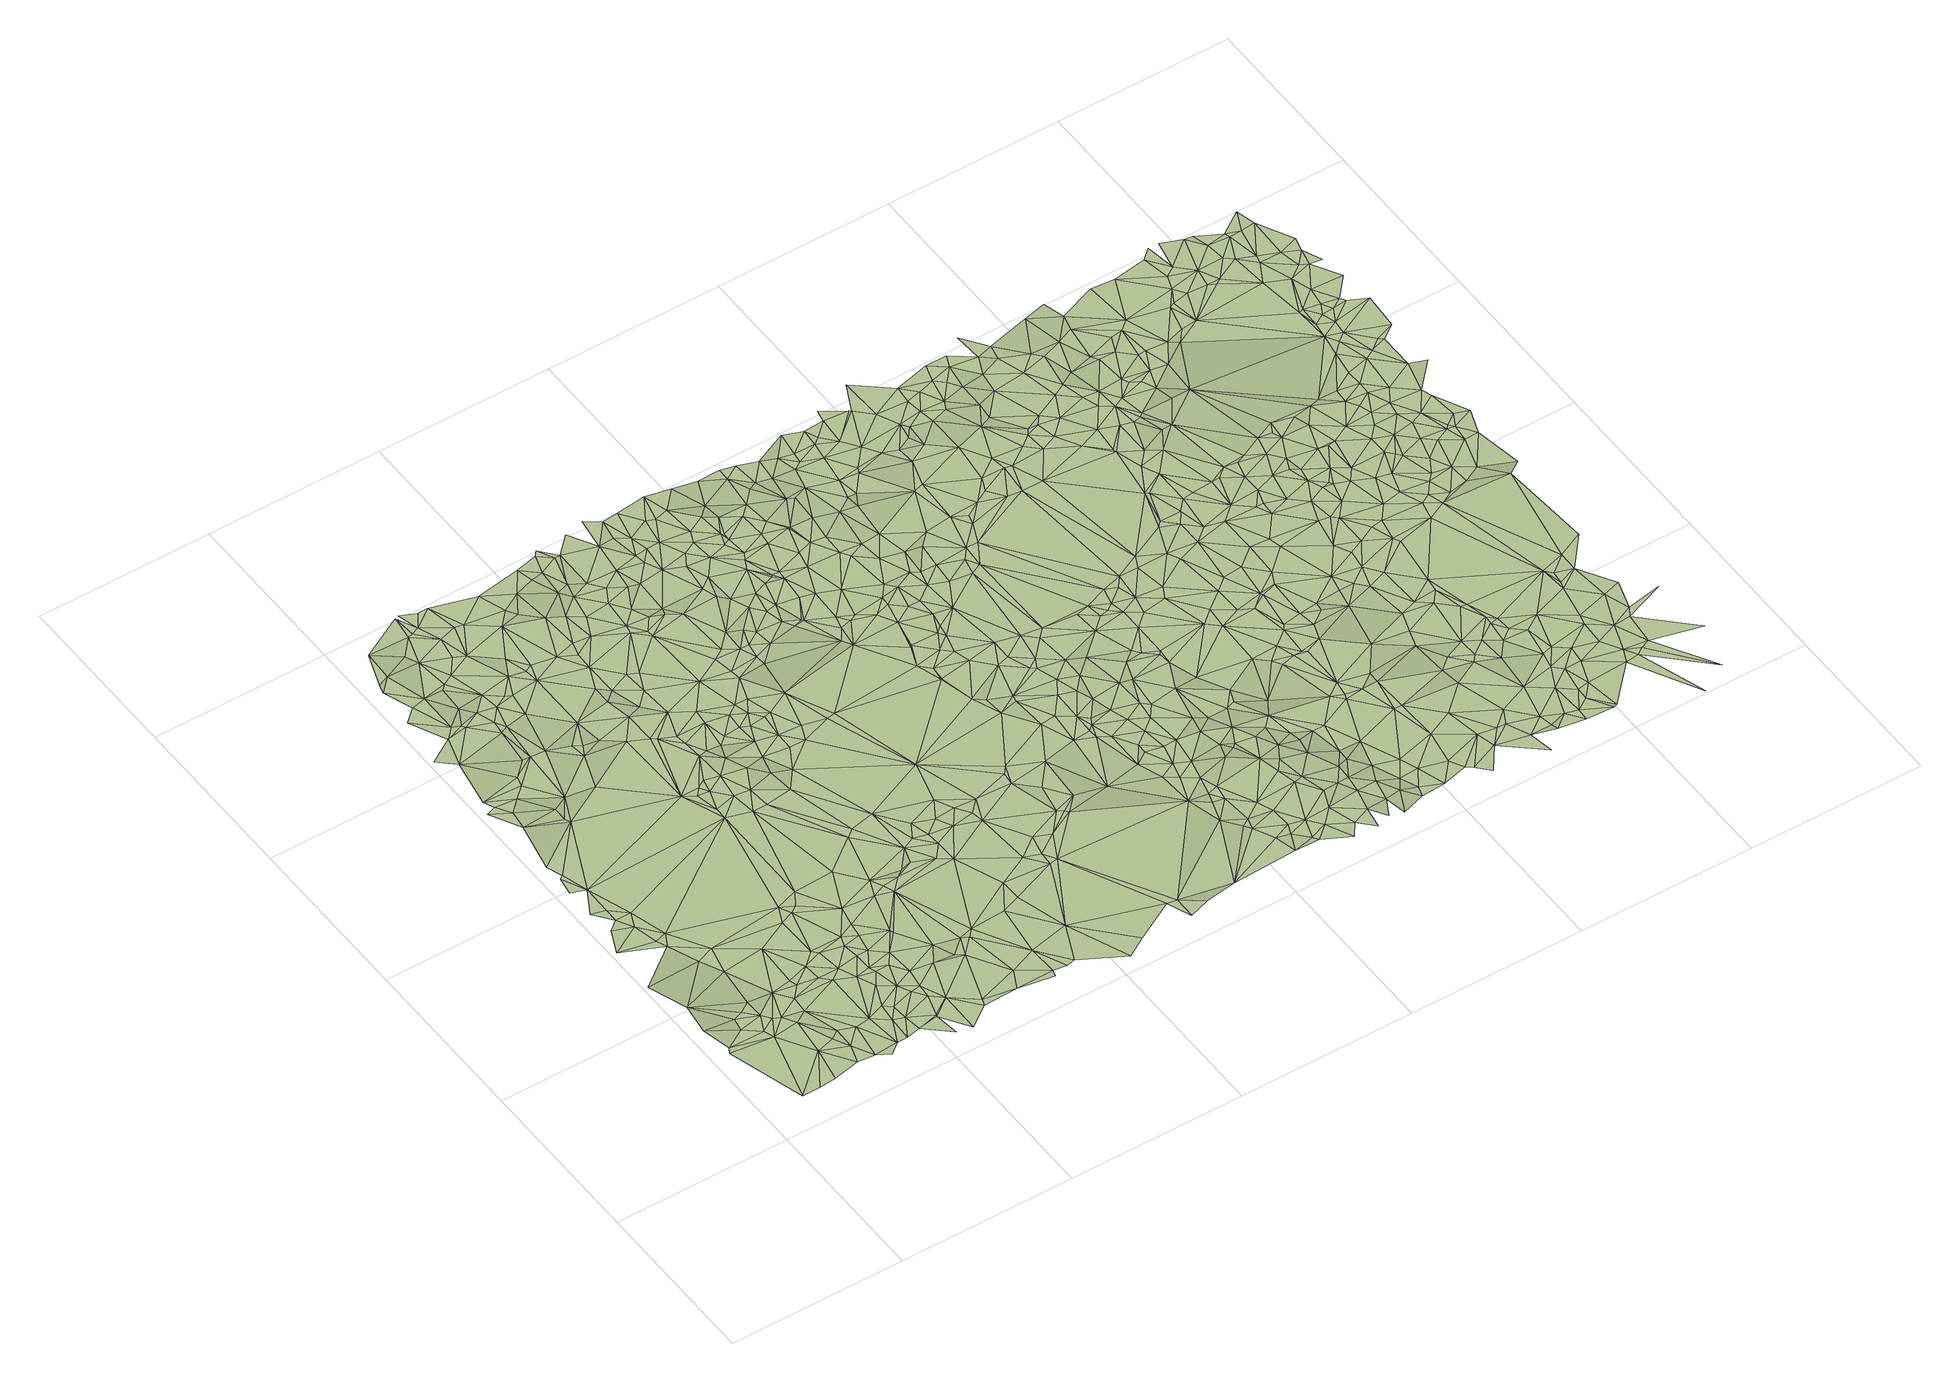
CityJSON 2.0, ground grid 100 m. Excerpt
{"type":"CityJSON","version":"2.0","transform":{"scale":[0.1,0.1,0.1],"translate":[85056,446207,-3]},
"CityObjects":{
"terrain1":{"type":"TINRelief","geometry":[{"type":"CompositeSurface","lod":"2","boundaries":[[[0,1,2]],[[3,4,5]],[[3,1,4]],[[0,6,7]],[[8,5,9]],[[0,2,6]],[[1,10,2]],[[3,10,1]],[[3,5,8]],[[6,11,7]],[[8,9,12]],[[13,7,14]],[[15,6,2]],[[15,2,10]],[[16,7,11]],[[15,11,6]],[[3,17,10]],[[18,8,12]],[[15,10,17]],[[19,7,16]],[[20,21,22]],[[23,13,14]],[[15,16,11]],[[24,3,8]],[[3,25,17]],[[19,14,7]],[[21,23,26]],[[22,21,26]],[[24,25,3]],[[27,20,22]],[[27,28,29]],[[30,8,18]],[[31,24,8]],[[32,15,17]],[[32,16,15]],[[31,8,30]],[[28,33,29]],[[32,17,25]],[[27,22,34]],[[27,34,28]],[[24,35,25]],[[23,36,26]],[[22,26,36]],[[19,16,32]],[[37,38,33]],[[39,30,18]],[[31,40,24]],[[34,33,28]],[[34,22,36]],[[31,30,40]],[[41,37,33]],[[42,23,14]],[[40,35,24]],[[43,32,25]],[[43,25,35]],[[42,14,19]],[[42,36,23]],[[44,30,39]],[[44,40,30]],[[44,35,40]],[[43,45,32]],[[46,47,39]],[[48,19,32]],[[44,39,47]],[[48,42,19]],[[45,49,32]],[[50,35,44]],[[51,52,41]],[[51,41,33]],[[53,43,35]],[[48,32,49]],[[50,44,47]],[[54,45,43]],[[55,56,57]],[[51,57,52]],[[55,58,56]],[[50,53,35]],[[59,49,45]],[[50,47,60]],[[61,36,42]],[[53,54,43]],[[47,62,60]],[[58,63,64]],[[48,49,59]],[[55,63,58]],[[54,59,45]],[[55,57,65]],[[66,42,48]],[[50,60,67]],[[60,62,68]],[[51,69,57]],[[69,65,57]],[[68,62,70]],[[64,63,71]],[[55,65,63]],[[72,33,34]],[[64,73,74]],[[72,34,36]],[[50,75,53]],[[48,59,76]],[[50,67,77]],[[78,79,74]],[[67,60,80]],[[54,81,59]],[[80,60,68]],[[53,81,54]],[[64,71,73]],[[50,77,75]],[[61,42,66]],[[53,75,81]],[[68,70,82]],[[81,83,59]],[[59,83,76]],[[66,48,76]],[[84,63,65]],[[51,84,69]],[[67,80,85]],[[84,65,69]],[[84,71,63]],[[86,87,70]],[[80,68,88]],[[89,51,33]],[[70,87,82]],[[67,85,77]],[[78,74,90]],[[91,78,92]],[[93,74,73]],[[77,94,75]],[[68,82,95]],[[81,75,96]],[[97,91,92]],[[80,88,85]],[[81,98,83]],[[68,95,88]],[[76,83,99]],[[75,94,100]],[[77,85,94]],[[66,76,101]],[[96,75,100]],[[102,73,71]],[[78,103,92]],[[72,36,61]],[[51,104,84]],[[81,96,98]],[[84,102,71]],[[105,90,74]],[[93,105,74]],[[106,82,87]],[[97,107,108]],[[78,90,103]],[[109,108,110]],[[97,92,107]],[[111,106,87]],[[101,76,99]],[[83,98,99]],[[112,85,88]],[[85,113,94]],[[106,95,82]],[[107,110,108]],[[61,66,101]],[[100,94,113]],[[102,93,73]],[[112,88,95]],[[96,100,114]],[[115,92,103]],[[109,110,116]],[[96,114,98]],[[112,117,85]],[[107,92,115]],[[117,113,85]],[[112,95,106]],[[61,101,118]],[[119,103,90]],[[100,113,120]],[[100,120,114]],[[84,121,102]],[[89,33,72]],[[111,122,106]],[[102,105,93]],[[98,123,99]],[[98,114,123]],[[119,115,103]],[[124,90,105]],[[89,104,51]],[[61,118,125]],[[117,120,113]],[[124,119,90]],[[107,115,126]],[[104,127,84]],[[128,110,107]],[[101,99,129]],[[130,112,106]],[[102,131,105]],[[110,132,116]],[[84,127,121]],[[101,129,118]],[[99,123,133]],[[130,117,112]],[[106,122,134]],[[135,107,126]],[[121,131,102]],[[124,105,131]],[[129,99,133]],[[135,128,107]],[[114,136,123]],[[120,136,114]],[[128,132,110]],[[125,118,129]],[[137,115,119]],[[124,138,119]],[[137,126,115]],[[124,131,138]],[[117,139,120]],[[72,61,125]],[[136,133,123]],[[135,126,137]],[[121,140,131]],[[106,134,141]],[[137,119,138]],[[130,139,117]],[[142,116,132]],[[143,136,120]],[[130,106,141]],[[127,144,121]],[[122,145,134]],[[146,128,135]],[[140,138,131]],[[143,120,139]],[[146,135,137]],[[128,142,132]],[[147,144,127]],[[125,129,148]],[[149,129,133]],[[150,127,104]],[[137,138,151]],[[121,144,152]],[[153,116,142]],[[149,133,136]],[[121,152,140]],[[146,154,128]],[[130,155,139]],[[140,156,138]],[[89,150,104]],[[151,138,156]],[[157,147,127]],[[130,141,155]],[[134,145,158]],[[147,152,144]],[[159,146,137]],[[141,134,158]],[[160,142,128]],[[72,125,161]],[[143,162,136]],[[159,137,151]],[[160,128,154]],[[125,148,161]],[[146,163,154]],[[143,139,162]],[[89,72,164]],[[157,152,147]],[[157,127,150]],[[153,142,165]],[[89,164,166]],[[155,167,139]],[[148,129,168]],[[149,168,129]],[[159,151,156]],[[159,163,146]],[[160,165,142]],[[141,167,155]],[[149,136,162]],[[169,156,140]],[[89,166,170]],[[153,165,171]],[[169,140,152]],[[160,171,165]],[[166,164,172]],[[163,160,154]],[[164,72,173]],[[167,162,139]],[[170,166,172]],[[141,158,174]],[[141,174,167]],[[159,156,169]],[[164,173,172]],[[175,171,176]],[[173,72,161]],[[158,145,177]],[[89,178,150]],[[149,179,168]],[[149,162,179]],[[170,172,180]],[[89,170,181]],[[160,182,171]],[[163,182,160]],[[157,183,152]],[[184,163,159]],[[157,150,183]],[[145,185,177]],[[89,186,178]],[[174,187,167]],[[167,187,162]],[[176,171,188]],[[189,159,169]],[[184,159,189]],[[148,168,190]],[[188,171,182]],[[161,148,190]],[[191,180,172]],[[174,158,192]],[[89,181,186]],[[168,179,193]],[[191,172,173]],[[163,194,182]],[[170,180,181]],[[193,179,162]],[[169,152,195]],[[196,173,161]],[[158,177,192]],[[197,189,169]],[[178,183,150]],[[174,192,187]],[[183,198,152]],[[184,189,197]],[[196,161,199]],[[184,200,163]],[[191,173,196]],[[152,198,195]],[[194,188,182]],[[168,193,201]],[[191,181,180]],[[199,161,190]],[[200,194,163]],[[197,169,202]],[[192,177,203]],[[184,197,200]],[[181,204,186]],[[205,168,201]],[[206,186,204]],[[191,196,207]],[[208,181,191]],[[187,192,209]],[[193,162,210]],[[196,199,211]],[[190,168,205]],[[212,162,187]],[[178,186,213]],[[199,190,214]],[[193,215,201]],[[178,213,183]],[[183,216,198]],[[169,195,217]],[[218,204,181]],[[194,219,188]],[[220,192,203]],[[208,191,207]],[[208,218,181]],[[195,198,221]],[[202,169,217]],[[197,202,200]],[[206,213,186]],[[199,214,211]],[[216,221,198]],[[207,196,222]],[[183,213,216]],[[196,211,222]],[[200,223,194]],[[193,210,215]],[[208,224,218]],[[205,201,215]],[[195,221,217]],[[214,190,205]],[[225,206,204]],[[218,225,204]],[[226,192,220]],[[187,209,227]],[[212,210,162]],[[223,219,194]],[[208,207,228]],[[226,209,192]],[[216,229,221]],[[218,224,225]],[[202,217,230]],[[213,229,216]],[[207,222,228]],[[206,231,213]],[[214,232,211]],[[205,215,210]],[[212,187,227]],[[217,221,233]],[[202,234,200]],[[208,235,224]],[[222,211,236]],[[214,205,232]],[[200,237,223]],[[225,231,206]],[[202,230,238]],[[233,221,229]],[[224,239,225]],[[208,228,235]],[[228,222,236]],[[200,234,237]],[[236,211,232]],[[224,235,239]],[[202,238,234]],[[240,226,220]],[[226,241,209]],[[232,205,242]],[[205,210,243]],[[244,230,217]],[[227,209,241]],[[205,243,242]],[[223,245,219]],[[246,233,229]],[[223,237,245]],[[244,238,230]],[[225,239,247]],[[243,210,212]],[[235,248,239]],[[213,249,229]],[[228,236,250]],[[232,242,251]],[[225,247,231]],[[237,234,245]],[[213,231,249]],[[239,248,247]],[[252,242,243]],[[253,217,233]],[[228,254,235]],[[238,255,234]],[[252,251,242]],[[249,246,229]],[[244,255,238]],[[256,248,235]],[[228,250,254]],[[244,217,253]],[[219,245,257]],[[240,258,226]],[[253,233,246]],[[259,243,212]],[[231,247,260]],[[256,235,254]],[[236,261,250]],[[212,227,262]],[[226,263,241]],[[247,248,264]],[[252,243,259]],[[256,264,248]],[[265,251,252]],[[266,245,234]],[[263,227,241]],[[232,251,267]],[[231,260,249]],[[268,255,244]],[[266,234,255]],[[236,232,269]],[[260,247,264]],[[256,254,270]],[[254,250,261]],[[265,252,259]],[[256,270,264]],[[257,245,271]],[[249,272,246]],[[268,244,273]],[[266,271,245]],[[274,259,212]],[[265,267,251]],[[268,275,255]],[[253,246,272]],[[273,244,253]],[[260,264,276]],[[254,277,270]],[[274,212,262]],[[275,266,255]],[[263,262,227]],[[264,270,277]],[[254,261,278]],[[236,269,261]],[[254,278,277]],[[264,277,276]],[[258,279,226]],[[226,280,263]],[[265,259,281]],[[260,282,249]],[[283,257,271]],[[232,267,269]],[[266,283,271]],[[260,276,282]],[[268,284,275]],[[268,273,284]],[[265,281,267]],[[275,285,266]],[[273,253,286]],[[253,272,286]],[[266,285,283]],[[279,280,226]],[[249,287,272]],[[288,281,259]],[[289,257,283]],[[288,259,274]],[[278,261,290]],[[249,282,291]],[[263,292,262]],[[276,277,293]],[[249,291,287]],[[278,293,277]],[[275,294,285]],[[273,286,295]],[[273,296,284]],[[274,262,297]],[[292,297,262]],[[276,293,282]],[[275,284,298]],[[263,280,292]],[[285,299,283]],[[273,295,296]],[[300,267,281]],[[261,269,290]],[[275,298,294]],[[272,301,286]],[[289,283,299]],[[278,290,293]],[[300,281,288]],[[272,287,302]],[[300,288,274]],[[285,294,303]],[[295,286,301]],[[269,267,300]],[[304,289,299]],[[285,303,299]],[[280,305,292]],[[284,296,306]],[[282,307,291]],[[292,305,297]],[[291,308,287]],[[284,306,298]],[[296,295,309]],[[272,302,310]],[[304,299,303]],[[311,293,290]],[[282,293,312]],[[272,310,301]],[[311,290,269]],[[287,308,302]],[[309,295,301]],[[298,313,294]],[[314,280,279]],[[315,274,297]],[[282,312,307]],[[291,307,308]],[[300,274,316]],[[296,309,317]],[[296,317,306]],[[306,313,298]],[[309,301,310]],[[294,318,303]],[[319,314,279]],[[302,308,320]],[[321,305,280]],[[310,302,320]],[[315,297,305]],[[269,300,322]],[[294,313,318]],[[317,313,306]],[[307,323,308]],[[315,316,274]],[[319,324,314]],[[325,303,318]],[[326,307,312]],[[327,320,308]],[[327,308,323]],[[326,323,307]],[[309,310,328]],[[317,309,329]],[[300,316,322]],[[315,305,330]],[[311,331,293]],[[317,332,313]],[[310,320,333]],[[321,330,305]],[[334,269,322]],[[335,312,293]],[[336,327,323]],[[326,336,323]],[[313,337,318]],[[338,311,269]],[[309,328,329]],[[332,337,313]],[[317,329,332]],[[339,320,327]],[[324,340,314]],[[310,333,328]],[[341,316,315]],[[314,342,280]],[[334,322,316]],[[343,333,320]],[[337,344,318]],[[335,326,312]],[[345,315,330]],[[339,327,336]],[[343,320,339]],[[345,330,321]],[[326,346,336]],[[345,341,315]],[[347,318,348]],[[348,318,344]],[[332,349,337]],[[321,280,342]],[[350,269,334]],[[332,329,349]],[[337,351,344]],[[331,335,293]],[[352,329,328]],[[353,334,316]],[[353,316,341]],[[339,336,354]],[[337,349,351]],[[355,328,333]],[[356,346,326]],[[354,336,346]],[[348,344,351]],[[355,333,343]],[[329,357,349]],[[355,352,328]],[[358,331,311]],[[353,341,345]],[[335,356,326]],[[352,359,329]],[[345,321,360]],[[357,351,349]],[[343,339,361]],[[329,359,357]],[[338,269,362]],[[348,351,363]],[[350,362,269]],[[358,311,338]],[[361,339,354]],[[314,340,364]],[[365,354,346]],[[356,366,346]],[[367,352,355]],[[357,368,351]],[[355,343,369]],[[365,346,366]],[[365,361,354]],[[363,351,368]],[[356,370,366]],[[353,345,360]],[[367,359,352]],[[335,370,356]],[[369,343,361]],[[371,334,353]],[[359,372,357]],[[373,361,365]],[[367,355,369]],[[357,374,368]],[[360,321,342]],[[335,375,370]],[[376,365,366]],[[376,366,370]],[[367,372,359]],[[314,364,342]],[[331,375,335]],[[371,350,334]],[[372,377,357]],[[373,369,361]],[[377,374,357]],[[375,378,370]],[[379,363,368]],[[373,365,380]],[[353,360,381]],[[331,382,375]],[[380,365,376]],[[383,372,367]],[[379,368,374]],[[384,367,369]],[[376,370,385]],[[378,385,370]],[[386,369,373]],[[358,387,331]],[[388,338,362]],[[375,382,378]],[[389,358,338]],[[377,390,374]],[[391,367,384]],[[371,353,381]],[[350,392,362]],[[386,393,369]],[[389,338,388]],[[386,373,380]],[[384,369,393]],[[383,367,391]],[[394,377,372]],[[379,374,390]],[[395,382,331]],[[340,396,364]],[[383,394,372]],[[386,380,393]],[[382,397,378]],[[380,376,385]],[[384,393,398]],[[358,399,387]],[[340,400,396]],[[393,380,398]],[[387,401,331]],[[350,402,392]],[[403,358,389]],[[404,390,377]],[[340,405,400]],[[406,388,362]],[[371,407,350]],[[408,383,391]],[[340,409,405]],[[410,381,360]],[[389,388,406]],[[408,394,383]],[[394,404,377]],[[360,342,411]],[[403,399,358]],[[401,395,331]],[[378,412,385]],[[378,397,412]],[[350,407,402]],[[395,397,382]],[[360,411,413]],[[414,362,392]],[[410,360,413]],[[408,415,394]],[[416,379,390]],[[391,384,417]],[[384,398,417]],[[371,381,418]],[[380,385,419]],[[380,419,398]],[[387,399,401]],[[371,418,407]],[[415,420,394]],[[408,391,421]],[[404,422,390]],[[423,403,389]],[[394,420,404]],[[414,392,402]],[[423,389,406]],[[342,364,424]],[[412,419,385]],[[416,390,422]],[[406,362,414]],[[410,425,381]],[[408,426,415]],[[427,418,381]],[[391,417,421]],[[396,428,364]],[[395,429,397]],[[403,430,399]],[[427,381,425]],[[342,431,411]],[[419,432,398]],[[430,401,399]],[[420,422,404]],[[417,398,432]],[[429,412,397]],[[342,424,433]],[[407,434,402]],[[400,428,396]],[[415,426,420]],[[364,435,424]],[[410,413,436]],[[407,418,434]],[[401,437,395]],[[428,435,364]],[[408,421,426]],[[410,438,425]],[[413,411,439]],[[423,440,403]],[[342,441,431]],[[342,433,441]],[[410,436,438]],[[427,425,438]],[[442,405,409]],[[436,413,443]],[[437,429,395]],[[433,424,435]],[[403,440,430]],[[411,431,439]],[[434,418,427]],[[400,405,444]],[[443,413,445]],[[413,439,445]],[[416,422,446]],[[401,447,437]],[[448,428,400]],[[427,438,449]],[[420,450,422]],[[451,414,402]],[[452,419,412]],[[453,401,430]],[[454,433,435]],[[423,406,455]],[[442,444,405]],[[456,421,417]],[[442,409,457]],[[458,432,419]],[[459,412,429]],[[456,417,432]],[[402,434,460]],[[420,426,450]],[[461,435,428]],[[440,462,430]],[[454,441,433]],[[421,463,426]],[[453,447,401]],[[448,400,444]],[[406,414,455]],[[423,455,440]],[[436,464,438]],[[465,457,409]],[[431,466,439]],[[441,466,431]],[[451,402,467]],[[443,445,468]],[[436,443,469]],[[449,438,470]],[[427,449,471]],[[445,439,468]],[[453,430,462]],[[461,454,435]],[[402,460,467]],[[448,461,428]],[[472,429,437]],[[434,427,473]],[[456,463,421]],[[452,458,419]],[[459,474,412]],[[447,472,437]],[[463,450,426]],[[456,432,458]],[[422,475,446]],[[476,414,451]],[[474,452,412]],[[477,444,442]],[[436,469,464]],[[455,414,476]],[[450,475,422]],[[477,442,457]],[[438,464,470]],[[427,471,473]],[[459,429,472]],[[443,468,469]],[[440,478,462]],[[453,479,447]],[[449,470,471]],[[480,463,456]],[[434,473,460]],[[481,468,439]],[[477,448,444]],[[447,479,472]],[[481,439,466]],[[454,482,441]],[[480,456,458]],[[453,462,478]],[[440,455,478]],[[483,457,465]],[[482,466,441]],[[476,451,484]],[[469,468,481]],[[477,457,483]],[[453,478,479]],[[451,467,484]],[[485,458,452]],[[486,450,463]],[[480,486,463]],[[446,475,487]],[[488,480,458]],[[489,475,450]],[[490,464,469]],[[473,491,460]],[[461,492,454]],[[493,483,465]],[[455,476,494]],[[459,472,495]],[[473,471,491]],[[459,496,474]],[[479,497,472]],[[498,461,448]],[[488,458,485]],[[490,469,481]],[[460,499,467]],[[470,464,500]],[[476,484,494]],[[474,501,452]],[[486,489,450]],[[479,478,497]],[[501,485,452]],[[484,467,499]],[[471,470,502]],[[498,448,477]],[[503,481,466]],[[455,494,478]],[[459,495,496]],[[490,500,464]],[[460,491,499]],[[489,504,475]],[[482,505,466]],[[492,482,454]],[[472,497,495]],[[477,483,506]],[[474,496,501]],[[488,507,480]],[[480,507,486]],[[508,487,475]],[[471,502,491]],[[503,466,505]],[[486,504,489]],[[493,509,483]],[[508,475,504]],[[470,500,502]],[[494,484,510]],[[490,481,511]],[[498,512,461]],[[510,484,499]],[[478,513,497]],[[461,512,492]],[[488,485,514]],[[483,509,506]],[[515,500,490]],[[497,516,495]],[[514,485,501]],[[517,477,506]],[[511,481,503]],[[518,504,486]],[[519,505,482]],[[491,520,499]],[[495,521,496]],[[498,477,517]],[[501,496,522]],[[515,490,511]],[[491,502,520]],[[492,519,482]],[[516,521,495]],[[488,523,507]],[[494,524,478]],[[525,508,504]],[[497,526,516]],[[507,523,486]],[[494,510,527]],[[528,500,515]],[[519,529,505]],[[513,526,497]],[[528,502,500]],[[518,525,504]],[[496,521,522]],[[523,518,486]],[[488,514,523]],[[478,524,513]],[[514,501,522]],[[506,509,530]],[[492,529,519]],[[503,505,531]],[[498,532,512]],[[533,511,503]],[[534,530,509]],[[531,505,529]],[[498,517,532]],[[494,527,524]],[[516,535,521]],[[536,492,512]],[[510,499,537]],[[538,515,511]],[[539,520,502]],[[516,526,535]],[[517,506,540]],[[532,536,512]],[[528,515,538]],[[533,503,531]],[[499,520,537]],[[539,502,528]],[[492,541,529]],[[523,542,518]],[[518,543,525]],[[514,522,544]],[[506,530,545]],[[514,546,523]],[[517,540,532]],[[510,537,527]],[[513,547,526]],[[538,511,533]],[[518,542,543]],[[540,506,545]],[[541,531,529]],[[536,548,492]],[[514,544,546]],[[522,521,549]],[[492,548,541]],[[513,524,547]],[[532,550,536]],[[521,535,549]],[[539,551,520]],[[524,527,552]],[[523,553,542]],[[554,533,531]],[[523,546,553]],[[540,555,532]],[[556,557,530]],[[538,533,554]],[[526,558,535]],[[542,559,543]],[[536,550,548]],[[537,520,551]],[[560,546,544]],[[530,557,545]],[[541,561,531]],[[525,543,562]],[[563,528,538]],[[564,539,528]],[[532,555,550]],[[540,545,565]],[[566,527,537]],[[526,547,558]],[[548,561,541]],[[559,567,543]],[[524,552,547]],[[560,553,546]],[[540,565,555]],[[544,522,568]],[[569,552,527]],[[570,551,539]],[[558,549,535]],[[542,571,559]],[[554,531,572]],[[566,569,527]],[[543,567,562]],[[564,528,563]],[[548,550,573]],[[542,553,571]],[[531,561,572]],[[565,545,574]],[[574,545,557]],[[547,552,558]],[[548,575,561]],[[564,570,539]],[[538,554,576]],[[522,549,568]],[[548,573,575]],[[563,538,577]],[[578,579,557]],[[560,544,568]],[[560,580,553]],[[565,581,555]],[[559,582,567]],[[577,538,576]],[[550,555,583]],[[554,572,584]],[[566,537,585]],[[579,574,557]],[[576,554,584]],[[552,586,558]],[[575,572,561]],[[537,551,587]],[[571,582,559]],[[573,550,588]],[[570,587,551]],[[589,565,574]],[[590,579,578]],[[591,570,564]],[[553,592,571]],[[581,583,555]],[[558,593,549]],[[589,581,565]],[[594,562,567]],[[591,564,563]],[[580,592,553]],[[566,585,569]],[[550,583,588]],[[573,588,575]],[[591,587,570]],[[594,567,582]],[[560,568,580]],[[575,588,572]],[[595,585,537]],[[596,574,579]],[[584,572,597]],[[576,584,597]],[[595,537,587]],[[589,574,596]],[[586,598,558]],[[599,569,585]],[[549,593,568]],[[600,552,569]],[[600,586,552]],[[590,601,579]],[[558,598,593]],[[596,579,601]],[[571,602,582]],[[572,588,603]],[[581,604,583]],[[595,599,585]],[[594,582,605]],[[606,569,599]],[[589,604,581]],[[603,588,583]],[[571,592,607]],[[582,602,605]],[[563,577,608]],[[577,576,609]],[[580,610,592]],[[606,599,595]],[[591,563,608]],[[571,607,602]],[[589,596,611]],[[604,603,583]],[[600,569,606]],[[590,612,601]],[[596,601,613]],[[614,593,598]],[[595,587,615]],[[594,605,616]],[[617,568,593]],[[576,597,609]],[[589,611,604]],[[591,608,587]],[[580,568,618]],[[597,572,619]],[[616,605,602]],[[592,610,607]],[[572,603,619]],[[611,596,613]],[[606,595,620]],[[612,613,601]],[[614,621,593]],[[600,622,586]],[[580,618,610]],[[617,593,621]],[[595,615,620]],[[614,598,621]],[[600,606,623]],[[586,624,598]],[[587,608,615]],[[618,568,617]],[[623,606,620]],[[577,609,625]],[[604,626,603]],[[577,625,608]],[[607,627,602]],[[616,602,628]],[[629,609,597]],[[600,623,622]],[[612,630,613]],[[620,615,631]],[[632,597,619]],[[624,621,598]],[[629,597,632]],[[622,623,620]],[[618,633,610]],[[634,616,628]],[[611,635,604]],[[603,626,619]],[[622,636,586]],[[631,615,608]],[[611,613,637]],[[607,610,638]],[[639,617,621]],[[602,627,628]],[[586,636,624]],[[612,640,630]],[[638,610,633]],[[620,631,641]],[[607,642,627]],[[622,620,643]],[[644,618,617]],[[637,613,630]],[[604,635,626]],[[645,633,618]],[[624,646,621]],[[639,621,646]],[[629,647,609]],[[607,638,642]],[[643,620,641]],[[626,648,619]],[[631,608,649]],[[625,609,647]],[[611,637,635]],[[632,619,650]],[[645,651,633]],[[625,649,608]],[[644,617,639]],[[629,632,652]],[[619,648,650]],[[651,638,633]],[[622,643,653]],[[629,652,647]],[[652,632,650]],[[626,654,648]],[[644,645,618]],[[622,653,636]],[[655,627,642]],[[645,656,651]],[[631,657,641]],[[654,650,648]],[[626,635,654]],[[630,640,658]],[[659,649,625]],[[651,656,638]],[[660,646,624]],[[631,649,657]],[[660,639,646]],[[640,661,658]],[[625,647,662]],[[652,663,647]],[[652,650,664]],[[637,630,658]],[[643,641,665]],[[637,666,635]],[[667,668,661]],[[660,624,636]],[[652,664,663]],[[669,656,645]],[[659,625,670]],[[638,671,642]],[[647,663,662]],[[654,672,650]],[[659,657,649]],[[673,638,656]],[[635,674,654]],[[670,625,662]],[[643,665,653]],[[644,639,675]],[[644,669,645]],[[660,675,639]],[[635,666,674]],[[676,664,650]],[[677,655,642]],[[653,678,636]],[[679,641,657]],[[661,668,658]],[[637,680,666]],[[665,641,679]],[[676,663,664]],[[660,636,681]],[[654,674,672]],[[669,673,656]],[[673,671,638]],[[676,662,663]],[[637,658,680]],[[677,642,671]],[[681,636,678]],[[670,662,682]],[[660,681,675]],[[659,683,657]],[[659,670,683]],[[684,650,672]],[[685,653,665]],[[644,675,686]],[[676,650,684]],[[644,686,669]],[[682,662,687]],[[679,657,688]],[[670,682,689]],[[669,690,673]],[[676,687,662]],[[691,658,668]],[[673,692,671]],[[657,683,688]],[[675,681,693]],[[680,658,691]],[[666,694,674]],[[670,689,683]],[[677,671,692]],[[653,695,678]],[[666,680,696]],[[689,682,697]],[[697,682,687]],[[686,690,669]],[[665,679,698]],[[681,678,699]],[[690,700,673]],[[673,700,692]],[[686,675,693]],[[701,691,668]],[[679,688,698]],[[674,702,672]],[[685,695,653]],[[701,668,703]],[[688,683,704]],[[705,703,668]],[[681,699,693]],[[685,665,706]],[[707,680,691]],[[689,708,683]],[[677,692,709]],[[689,697,708]],[[697,687,710]],[[666,696,694]],[[706,665,698]],[[698,688,704]],[[676,711,687]],[[700,709,692]],[[686,712,690]],[[690,712,700]],[[684,672,702]],[[707,691,701]],[[707,696,680]],[[686,693,713]],[[697,714,708]],[[683,715,704]],[[676,684,711]],[[685,706,716]],[[697,710,714]],[[708,715,683]],[[677,709,717]],[[674,694,702]],[[678,718,699]],[[686,719,712]],[[693,699,713]],[[685,716,695]],[[686,720,719]],[[700,721,709]],[[686,713,720]],[[687,711,710]],[[722,701,703]],[[712,723,700]],[[700,723,721]],[[698,704,724]],[[706,698,725]],[[706,726,716]],[[722,707,701]],[[695,727,678]],[[699,728,713]],[[714,710,711]],[[729,695,716]],[[724,704,715]],[[729,716,726]],[[678,727,718]],[[730,731,703]],[[722,703,731]],[[706,725,726]],[[732,720,713]],[[733,709,721]],[[719,734,712]],[[714,735,708]],[[717,709,733]],[[719,720,736]],[[725,698,737]],[[699,718,728]],[[732,713,728]],[[684,702,738]],[[708,735,715]],[[723,733,721]],[[698,724,737]],[[712,734,723]],[[739,696,707]],[[694,696,740]],[[714,711,741]],[[694,742,702]],[[719,736,734]],[[684,743,711]],[[736,720,732]],[[725,744,726]],[[729,726,744]],[[739,707,722]],[[684,738,743]],[[724,715,745]],[[714,741,735]],[[694,740,742]],[[730,746,731]],[[729,747,695]],[[717,733,748]],[[722,731,746]],[[723,749,733]],[[732,728,750]],[[723,734,749]],[[739,740,696]],[[715,735,745]],[[729,744,747]],[[695,751,727]],[[736,732,750]],[[737,724,752]],[[695,747,751]],[[728,718,753]],[[754,702,742]],[[755,741,711]],[[725,756,744]],[[725,737,756]],[[730,757,746]],[[738,702,754]],[[724,745,752]],[[718,727,758]],[[759,742,740]],[[750,728,753]],[[733,760,748]],[[735,741,755]],[[761,722,746]],[[744,762,747]],[[718,758,753]],[[739,722,761]],[[749,760,733]],[[763,711,743]],[[755,711,763]],[[759,754,742]],[[764,734,736]],[[756,762,744]],[[757,765,746]],[[764,736,750]],[[766,749,734]],[[739,767,740]],[[751,768,727]],[[767,759,740]],[[737,752,769]],[[761,746,765]],[[770,758,727]],[[771,743,738]],[[747,772,751]],[[762,773,747]],[[745,735,774]],[[775,735,755]],[[737,776,756]],[[771,738,754]],[[764,766,734]],[[749,777,760]],[[759,778,754]],[[770,753,758]],[[763,743,779]],[[756,773,762]],[[751,772,768]],[[770,727,768]],[[775,755,763]],[[767,778,759]],[[737,769,776]],[[750,753,780]],[[781,765,757]],[[766,777,749]],[[752,745,782]],[[773,772,747]],[[739,761,783]],[[764,750,784]],[[761,765,785]],[[771,779,743]],[[786,735,775]],[[739,787,767]],[[788,760,789]],[[785,765,790]],[[786,774,735]],[[789,760,777]],[[781,790,765]],[[791,763,779]],[[784,750,780]],[[756,792,773]],[[775,763,791]],[[767,793,778]],[[752,782,769]],[[745,774,782]],[[739,783,787]],[[778,794,754]],[[764,795,766]],[[756,776,796]],[[770,797,753]],[[770,768,798]],[[771,754,799]],[[800,776,769]],[[753,797,780]],[[801,761,785]],[[772,802,768]],[[764,784,795]],[[756,803,792]],[[804,790,781]],[[801,783,761]],[[766,805,777]],[[767,787,793]],[[773,806,772]],[[807,785,790]],[[808,779,771]],[[805,789,777]],[[768,802,798]],[[800,796,776]],[[799,754,794]],[[773,792,806]],[[793,809,778]],[[756,796,803]],[[804,807,790]],[[791,779,810]],[[770,798,797]],[[811,800,769]],[[812,786,775]],[[766,795,813]],[[801,785,807]],[[778,809,794]],[[784,780,814]],[[812,774,786]],[[795,784,814]],[[810,779,808]],[[808,771,799]],[[766,813,805]],[[806,792,803]],[[811,796,800]],[[814,780,797]],[[772,806,815]],[[772,815,802]],[[793,816,809]],[[797,798,817]],[[798,802,817]],[[818,775,791]],[[819,787,783]],[[782,774,820]],[[821,769,782]],[[822,793,787]],[[795,814,823]],[[808,799,824]],[[811,769,821]],[[799,794,824]],[[795,823,813]],[[825,801,807]],[[826,797,817]],[[822,816,793]],[[801,827,783]],[[812,828,774]],[[809,829,794]],[[810,808,824]],[[809,816,829]],[[814,797,830]],[[817,802,815]],[[824,794,829]],[[818,812,775]],[[826,830,797]],[[820,774,828]],[[831,806,803]],[[805,832,789]],[[826,817,815]],[[833,803,796]],[[827,819,783]],[[822,787,819]],[[811,833,796]],[[834,791,810]],[[804,835,807]],[[825,827,801]],[[821,782,820]],[[836,815,806]],[[836,806,831]],[[813,837,805]],[[814,830,838]],[[818,791,834]],[[839,829,816]],[[823,837,813]],[[840,823,814]],[[825,807,835]],[[841,828,812]],[[822,839,816]],[[826,815,842]],[[843,831,803]],[[826,844,830]],[[822,819,839]],[[845,811,821]],[[818,841,812]],[[833,843,803]],[[845,833,811]],[[805,837,832]],[[846,821,820]],[[846,820,828]],[[840,814,838]],[[838,830,847]],[[823,848,837]],[[836,831,843]],[[840,848,823]],[[849,827,825]],[[830,850,847]],[[826,842,844]],[[836,851,815]],[[841,852,828]],[[827,853,819]],[[830,844,850]],[[854,821,846]],[[845,821,854]],[[855,810,824]],[[845,856,833]],[[818,852,841]],[[855,824,829]],[[853,839,819]],[[857,842,815]],[[858,825,835]],[[833,856,859]],[[833,859,843]],[[860,834,810]],[[858,849,825]],[[846,828,861]],[[836,843,851]],[[828,852,861]],[[851,857,815]],[[838,847,862]],[[848,863,837]],[[845,864,856]],[[849,853,827]],[[840,838,865]],[[866,845,854]],[[837,867,832]],[[868,854,846]],[[840,865,848]],[[862,847,850]],[[855,829,839]],[[864,859,856]],[[860,818,834]],[[857,844,842]],[[866,854,868]],[[862,850,844]],[[860,852,818]],[[837,863,867]],[[845,869,864]],[[858,835,870]],[[868,846,871]],[[866,869,845]],[[872,839,853]],[[838,873,865]],[[832,867,874]],[[838,862,873]],[[875,843,859]],[[876,870,835]],[[848,877,863]],[[875,851,843]],[[848,865,877]],[[846,861,871]],[[866,868,869]],[[860,810,855]],[[858,878,849]],[[864,879,859]],[[849,878,853]],[[857,880,844]],[[862,844,880]],[[858,870,881]],[[872,882,839]],[[869,868,871]],[[883,857,851]],[[875,884,851]],[[885,861,852]],[[864,869,879]],[[878,872,853]],[[884,883,851]],[[875,859,879]],[[858,881,886]],[[860,885,852]],[[887,873,862]],[[858,886,878]],[[855,839,882]],[[863,877,888]],[[873,888,865]],[[871,861,889]],[[865,888,877]],[[869,871,890]],[[887,862,880]],[[875,883,884]],[[863,891,867]],[[892,881,870]],[[889,861,893]],[[887,888,873]],[[890,871,889]],[[885,893,861]],[[869,894,879]],[[863,888,891]],[[869,890,894]],[[878,895,872]],[[896,880,857]],[[875,897,883]],[[892,886,881]],[[886,898,878]],[[872,895,882]],[[875,879,899]],[[887,880,900]],[[883,901,857]],[[855,882,902]],[[860,903,885]],[[887,900,888]],[[860,855,903]],[[875,899,897]],[[904,889,893]],[[894,905,879]],[[855,902,906]],[[890,905,894]],[[885,907,893]],[[898,908,878]],[[891,909,867]],[[899,879,905]],[[878,908,895]],[[882,910,902]],[[911,890,889]],[[900,891,888]],[[896,900,880]],[[903,907,885]],[[902,910,906]],[[882,895,910]],[[883,897,901]],[[912,893,907]],[[904,893,912]],[[855,906,913]],[[911,889,904]],[[914,905,890]],[[915,898,886]],[[903,855,913]],[[916,857,901]],[[917,907,903]],[[899,901,897]],[[918,899,905]],[[913,906,910]],[[911,914,890]],[[895,908,919]],[[917,912,907]],[[920,900,896]],[[895,919,910]],[[921,904,912]],[[922,891,900]],[[911,904,923]],[[924,908,898]],[[918,901,899]],[[891,925,909]],[[914,918,905]],[[926,923,904]],[[926,904,921]],[[917,903,927]],[[920,922,900]],[[928,896,857]],[[920,896,929]],[[917,930,912]],[[913,910,931]],[[921,912,930]],[[932,911,923]],[[932,914,911]],[[933,918,914]],[[903,913,934]],[[926,921,935]],[[936,901,918]],[[932,923,926]],[[937,925,891]],[[916,928,857]],[[917,927,930]],[[922,937,891]],[[936,916,901]],[[920,929,922]],[[903,934,927]],[[921,930,935]],[[932,933,914]],[[933,938,918]],[[939,926,935]],[[940,936,918]],[[932,926,939]],[[929,941,922]],[[940,918,938]],[[936,942,916]],[[934,913,931]],[[927,943,930]],[[922,941,937]],[[935,930,944]],[[932,945,933]],[[929,946,941]],[[928,929,896]],[[939,935,944]],[[933,945,938]],[[932,939,947]],[[937,948,925]],[[934,943,927]],[[941,946,937]],[[940,949,936]],[[932,947,945]],[[940,938,949]],[[936,950,942]],[[942,951,916]],[[925,948,952]],[[953,930,943]],[[944,930,953]],[[954,946,929]],[[945,955,938]],[[949,950,936]],[[949,938,955]],[[939,944,956]],[[939,956,947]],[[950,957,942]],[[945,947,958]],[[959,954,929]],[[934,960,943]],[[961,937,946]],[[945,958,955]],[[957,951,942]],[[956,944,953]],[[961,948,937]],[[916,951,928]],[[952,948,962]],[[958,947,956]],[[949,955,963]],[[949,963,950]],[[953,943,964]],[[964,943,960]],[[954,961,946]],[[965,952,962]],[[966,958,956]],[[961,962,948]],[[956,953,967]],[[968,959,929]],[[966,956,967]],[[969,929,928]],[[950,970,957]],[[958,971,955]],[[953,964,967]],[[966,972,958]],[[955,971,963]],[[950,963,970]],[[968,929,969]],[[966,967,972]],[[957,970,951]],[[959,973,954]],[[954,973,961]],[[958,972,974]],[[958,974,971]],[[961,975,962]],[[976,967,964]],[[928,951,977]],[[970,977,951]],[[978,962,975]],[[972,967,976]],[[968,973,959]],[[979,961,973]],[[963,980,970]],[[963,971,980]],[[972,976,974]],[[981,969,928]],[[928,977,982]],[[983,977,970]],[[981,928,984]],[[981,985,969]],[[961,986,975]],[[983,982,977]],[[928,982,984]],[[979,986,961]],[[983,970,980]],[[968,987,973]],[[979,973,987]],[[981,988,985]],[[981,984,988]],[[983,989,982]],[[990,975,986]],[[991,969,985]],[[992,980,971]],[[968,969,991]],[[988,993,985]],[[983,980,994]],[[995,988,984]],[[983,994,989]],[[968,996,987]],[[997,985,993]],[[995,993,988]],[[979,998,986]],[[979,987,998]],[[990,986,999]],[[991,985,997]],[[968,991,996]],[[982,989,1000]],[[1001,984,982]],[[995,984,1002]],[[987,996,1003]],[[995,1004,993]],[[987,1003,998]],[[994,1000,989]],[[999,986,998]],[[997,993,1004]],[[995,1002,1004]],[[1001,982,1000]],[[1005,996,991]],[[1002,984,1001]],[[1006,1003,996]],[[991,997,1007]],[[1003,1008,998]],[[999,998,1008]],[[1005,1006,996]],[[997,1004,1009]],[[1005,991,1007]],[[1003,1010,1008]],[[1006,1010,1003]],[[997,1009,1007]],[[999,1008,1011]],[[1005,1012,1006]],[[1005,1007,1012]],[[1011,1008,1010]],[[1006,1013,1010]],[[1006,1012,1013]],[[1007,1014,1012]]]}]}
},
"vertices":[
[64,810,41],[111,660,21],[226,730,21],[335,600,21],[93,630,21],[223,190,21],[243,810,20],[88,990,40],[457,400,21],[324,190,21],[313,660,21],[296,830,20],[422,200,21],[7,1210,41],[318,1230,25],[361,760,21],[360,870,19],[399,710,21],[573,230,24],[382,1100,24],[84,1640,26],[21,1500,26],[192,1600,25],[248,1400,25],[484,620,21],[437,690,21],[225,1460,25],[142,1690,24],[141,1770,25],[62,1790,26],[608,340,22],[561,430,22],[493,850,25],[147,1940,22],[231,1690,23],[554,660,25],[291,1480,24],[79,2070,23],[64,1970,24],[671,220,24],[609,460,26],[100,2090,22],[421,1270,22],[561,760,25],[701,430,25],[623,830,24],[743,180,24],[808,230,24],[621,1130,24],[610,870,24],[787,440,24],[342,2370,22],[69,2180,22],[790,760,23],[738,810,24],[150,2590,8],[43,2650,8],[135,2480,8],[97,2670,8],[731,910,23],[873,370,23],[850,1320,21],[868,230,22],[221,2660,7],[70,2730,8],[325,2480,23],[805,1220,21],[886,480,23],[938,350,23],[327,2400,22],[951,250,22],[288,2720,7],[977,1970,22],[305,2780,7],[112,3000,22],[895,710,23],[809,980,22],[940,610,24],[165,3170,22],[21,3080,23],[929,440,23],[856,810,23],[1072,280,20],[838,950,23],[415,2530,16],[1023,550,23],[1086,130,21],[1069,270,21],[1061,480,21],[883,2210,22],[282,3190,23],[63,3370,28],[223,3230,22],[390,2860,7],[994,690,23],[1111,410,20],[978,830,22],[140,3440,28],[965,920,23],[986,980,23],[980,730,23],[881,1250,21],[436,2860,7],[269,3210,23],[575,2500,21],[404,3060,23],[1175,350,23],[221,3460,26],[75,3600,35],[87,3650,37],[152,3680,35],[1174,110,22],[1118,490,20],[1070,690,24],[1042,830,24],[327,3320,16],[159,3850,38],[1132,600,23],[922,1280,21],[379,3240,23],[1120,760,25],[518,2850,10],[1299,200,24],[1064,940,24],[414,3140,23],[972,1360,22],[329,3460,24],[645,2700,28],[337,3680,26],[1099,1140,23],[1259,580,22],[448,3080,23],[303,3750,27],[1075,1020,24],[1315,240,23],[359,3490,25],[1207,880,27],[470,3330,22],[485,3220,22],[1324,680,25],[571,3100,24],[1418,540,20],[390,3850,28],[1212,860,26],[633,2790,27],[1499,210,21],[418,3520,26],[678,2760,28],[1201,1370,22],[1278,1120,23],[872,2670,22],[555,3260,23],[747,2910,22],[409,3990,28],[494,3620,25],[1376,570,19],[593,3240,24],[768,2750,22],[1551,320,22],[647,3360,24],[515,3750,26],[1113,1930,22],[1375,1090,24],[559,3590,24],[976,2040,22],[422,3860,27],[949,2170,22],[1465,650,21],[1319,1220,21],[748,3260,22],[986,2210,21],[469,3880,26],[1018,2160,21],[1098,2070,22],[1507,630,19],[433,4000,27],[522,3960,26],[1711,210,24],[981,2620,22],[1351,1150,24],[1034,2240,21],[1111,2390,21],[616,3780,27],[976,2800,26],[703,3470,19],[1698,170,25],[1007,2600,22],[1544,670,20],[581,3960,28],[740,3340,23],[1398,1520,22],[1121,2220,21],[1704,380,22],[1443,1160,25],[664,3770,26],[948,3050,24],[1187,2060,21],[778,3360,23],[947,2940,28],[1197,1930,22],[813,3660,22],[1485,1190,23],[918,3340,22],[1789,200,22],[1103,2500,22],[1584,1310,20],[1096,2560,22],[1256,2190,22],[1204,2300,29],[1745,680,20],[1672,1160,24],[1348,1950,22],[1741,1110,22],[1152,2720,21],[1444,1560,22],[1550,1210,24],[1059,2830,22],[1009,3190,22],[1159,2400,22],[833,3890,27],[1837,210,22],[1010,3000,22],[1328,2090,32],[888,3740,25],[1239,2390,22],[1261,2560,21],[1935,430,22],[1848,840,21],[1361,2210,22],[1140,2910,21],[1012,3290,24],[1270,2650,22],[1582,1590,21],[1132,3050,22],[1022,3590,21],[1392,2320,21],[1434,2060,22],[926,3690,18],[1033,3370,22],[1287,2430,22],[2082,80,21],[1850,720,20],[1653,1340,21],[1736,1240,23],[1133,3360,24],[997,3800,25],[1188,3020,24],[1390,2540,22],[1382,2440,22],[1398,2810,21],[1508,2190,21],[1703,1430,21],[1733,1320,21],[1305,3270,25],[1510,2290,23],[1108,3540,24],[1432,2420,21],[1087,3930,27],[2198,150,21],[1866,1300,22],[1451,2580,22],[1601,2190,21],[2024,930,21],[2112,820,20],[1472,2500,22],[1820,1390,21],[1174,3700,15],[1888,1500,21],[1189,3480,24],[1950,1750,21],[1524,2430,21],[1112,3840,24],[1382,3190,27],[1314,3320,25],[2002,1250,23],[1215,3630,24],[1525,2580,22],[1565,2440,22],[1639,2280,22],[2428,280,20],[2159,830,20],[1939,1400,21],[1573,2720,22],[1182,3850,24],[1331,3500,22],[1240,3720,19],[1381,3230,26],[1547,2890,21],[1991,1320,23],[1214,3960,26],[1769,2250,22],[1565,2780,22],[2114,900,20],[1698,2510,23],[1319,3670,24],[1441,3310,25],[1400,3400,24],[2140,1020,22],[1382,3590,23],[1288,3900,24],[2060,1390,21],[1514,3280,26],[1608,2930,22],[1321,3900,23],[1241,3990,25],[2234,980,22],[1473,3540,21],[1723,2790,22],[1688,2880,23],[1528,3320,20],[1590,3230,26],[1817,2260,22],[1734,2740,10],[1488,3660,24],[2484,270,20],[2337,1100,22],[2263,1380,22],[1533,3520,24],[1515,3850,18],[2480,140,22],[1691,3010,26],[2386,1060,23],[2269,1450,23],[1736,2880,23],[2599,180,22],[1421,4000,24],[1828,2830,21],[1772,2980,22],[1764,3320,26],[1676,3540,23],[2369,1080,22],[2163,2600,15],[1632,3630,23],[1791,3240,26],[2301,1490,23],[2133,2660,9],[1816,2930,24],[1623,3690,24],[2380,2160,21],[1879,3090,23],[2785,220,8],[2368,1270,26],[2909,800,17],[1838,3190,23],[1598,3850,24],[2465,1140,23],[1959,2920,23],[1538,4030,24],[1620,3970,24],[1695,3700,24],[2496,1810,14],[1671,3800,24],[1784,3490,25],[2482,1410,23],[1938,3020,22],[1832,3370,25],[2000,2870,12],[1767,3700,25],[2331,2300,22],[1833,3570,23],[2644,1110,8],[1962,3150,23],[2431,1970,14],[1711,3980,25],[2966,610,8],[1997,3030,24],[2045,2880,18],[1918,3480,21],[1794,3860,24],[2018,3310,22],[2053,2870,19],[2610,1630,23],[1907,3610,23],[2039,3180,22],[1843,3840,24],[2173,2720,23],[2122,3010,22],[1937,3680,23],[2196,2800,21],[1882,4000,25],[2136,3160,21],[2678,1450,23],[2243,2740,21],[2023,3510,22],[2048,3370,22],[2204,2990,21],[2090,3200,23],[2377,2420,24],[2385,2160,21],[2389,2240,23],[1921,3860,24],[2072,3410,22],[2482,1920,21],[2098,3210,22],[2049,3580,24],[2369,2700,21],[3036,510,16],[2279,2760,21],[2141,3210,21],[2387,2430,24],[3061,470,18],[2425,2600,21],[2603,1870,22],[2488,2330,21],[2035,3730,25],[3118,350,19],[2566,2190,21],[2597,1830,22],[2060,3530,23],[3151,230,15],[2782,1410,22],[2894,1000,23],[2323,2940,22],[2843,1140,22],[2662,2080,23],[2061,3570,24],[2022,3970,25],[2204,3400,23],[2696,1640,22],[2271,3160,23],[2104,3680,24],[2212,3470,23],[2098,3790,15],[2540,2280,21],[2998,720,23],[2780,1460,22],[2205,3620,23],[2783,1580,21],[3076,530,23],[2454,2780,23],[2544,2430,22],[2963,950,22],[2292,3260,24],[3017,780,22],[2786,1750,23],[3065,710,22],[2843,1370,23],[2452,2730,21],[2810,1490,21],[2990,1050,21],[2568,2390,23],[3043,890,23],[3194,330,22],[2922,1250,21],[3217,390,22],[2920,1190,23],[2159,3940,24],[2528,2660,20],[3213,510,21],[2833,1530,21],[2266,3680,21],[2780,1980,23],[2458,3150,24],[2595,2550,22],[3077,800,23],[2734,2220,23],[2344,3430,22],[3266,250,22],[2378,3290,22],[2513,2850,24],[2842,1840,23],[3177,600,21],[2580,2460,22],[2283,3530,21],[2974,1420,26],[3287,220,22],[3071,1010,23],[2806,1960,22],[3018,1170,23],[3001,1310,23],[2940,1520,26],[2912,1630,24],[2560,2800,21],[2879,1720,26],[2491,3100,24],[2284,3870,27],[2733,2100,23],[3307,370,21],[2701,2530,22],[2594,2660,21],[2355,3430,22],[3090,1170,25],[3215,930,37],[3366,290,21],[2839,2020,22],[2463,3280,21],[2441,3590,36],[2285,3940,27],[2479,3420,26],[2336,3750,30],[3074,1370,23],[2951,1800,22],[3358,840,22],[3438,140,23],[2866,2190,22],[2664,2850,21],[2595,3010,22],[2686,2730,20],[3408,610,22],[2954,1930,21],[3088,1480,23],[2579,3140,22],[3082,1650,21],[3218,1150,30],[2381,3770,28],[3245,1020,31],[3446,370,25],[2480,3570,35],[2368,3920,27],[3495,220,22],[2935,2120,22],[3240,1250,26],[3385,720,22],[2788,2690,21],[2605,3370,36],[3128,1440,23],[2709,2820,21],[3489,480,26],[2468,3750,27],[3292,970,27],[3043,1880,28],[2725,2980,17],[2688,3150,22],[2560,3600,35],[2914,2670,22],[2480,3880,30],[2800,2820,20],[2983,2170,23],[3149,1630,25],[3314,990,25],[3598,260,21],[3364,1090,27],[3456,620,26],[3308,1210,21],[3574,130,26],[2813,2960,23],[3433,780,27],[3186,2010,21],[3284,1460,27],[3192,1750,21],[3572,480,31],[3422,970,28],[2590,3730,38],[2560,3840,38],[2700,3350,40],[3625,390,25],[2695,3430,35],[2934,2770,21],[3481,860,27],[2885,3030,21],[3564,730,39],[3256,1800,24],[2976,2700,23],[2725,3550,33],[3419,1210,21],[3634,560,43],[3654,160,29],[3709,260,28],[2985,2830,21],[2635,3760,37],[2745,3430,33],[3501,1000,21],[2664,3960,38],[3364,1630,21],[3355,1700,21],[3636,480,35],[3176,2150,22],[2645,3820,37],[2993,3290,22],[3249,2170,23],[3287,1760,22],[2750,3720,34],[3557,1060,22],[3588,830,26],[3735,390,29],[3579,900,22],[3502,1310,21],[3413,1470,21],[3729,130,34],[3794,270,32],[2834,3540,33],[3702,590,33],[2764,3820,36],[3703,660,27],[3470,1230,21],[3263,2080,23],[3053,2830,21],[3372,1910,24],[3676,850,21],[3779,490,25],[3867,180,26],[3370,1720,21],[2848,3570,33],[3039,3050,22],[2772,3920,36],[3370,2040,22],[3844,340,24],[3624,1160,4],[3104,2950,21],[3313,2090,22],[3380,2220,23],[3885,240,26],[2878,3770,33],[3745,850,22],[3828,660,22],[2804,3850,36],[3354,2120,22],[2943,3680,32],[3652,1750,20],[3710,1420,22],[3002,3590,32],[3919,450,22],[4007,190,22],[3956,350,22],[3120,3010,21],[3451,1980,24],[2890,3930,32],[3052,3310,22],[3101,3470,20],[3879,1000,20],[3476,2090,22],[3204,3060,20],[3490,2250,22],[3445,2190,22],[3348,3010,20],[3718,1690,20],[3936,940,20],[3044,3910,32],[3033,3920,31],[3780,1360,21],[4108,310,22],[3587,2000,24],[3813,1310,20],[3085,3560,33],[2906,4000,31],[4088,750,22],[3430,3000,21],[4142,510,21],[3187,3700,34],[3314,3180,22],[4150,230,22],[3625,2070,23],[3128,3820,35],[3598,2250,22],[3342,3420,21],[3212,3530,23],[3281,3100,20],[3859,1430,20],[3948,970,19],[3730,1820,20],[3962,1060,20],[3169,3600,33],[3892,1330,20],[3631,2320,23],[4038,950,21],[3121,4070,34],[3216,3660,32],[3835,1900,21],[4326,380,22],[3837,1740,21],[3445,3180,21],[4186,200,22],[3948,1500,20],[3939,1330,21],[3962,1310,22],[3771,2250,21],[4133,750,22],[4252,130,23],[4351,270,22],[3331,3630,32],[3913,1700,22],[3306,3810,31],[4128,1020,20],[3318,3720,32],[4125,950,23],[3433,3270,18],[4056,1350,21],[3315,3910,31],[3551,3000,21],[3805,2180,23],[4293,580,22],[3485,3170,21],[3968,1530,21],[3993,1770,22],[4248,1180,20],[3838,2420,22],[3514,3480,18],[4091,1450,20],[3910,1960,21],[3999,1750,23],[3429,3660,30],[4428,360,23],[3391,3830,31],[3603,3250,21],[4432,840,18],[3912,2650,22],[4446,720,24],[4076,1550,21],[3940,2230,23],[3676,3180,21],[3453,3710,32],[4481,360,22],[4427,1060,5],[4540,230,22],[4018,1970,22],[4565,90,22],[3937,2380,22],[4527,450,22],[4084,1780,22],[3484,3860,31],[4178,1510,21],[4312,1470,5],[3588,3600,21],[3667,3300,22],[4181,1560,20],[4123,1860,20],[3867,2450,21],[3515,3960,31],[3842,3090,22],[3581,3510,16],[3688,3330,24],[3535,3810,33],[4647,310,20],[3584,3740,32],[4129,2060,22],[4021,2300,22],[3989,2450,22],[3957,2960,23],[3767,3220,21],[3933,2640,22],[4671,190,24],[4662,230,22],[3745,3330,22],[3606,3890,31],[3700,3640,22],[4344,1670,21],[3785,3380,23],[4126,2270,23],[4451,1150,20],[4695,520,22],[4592,800,19],[4324,1570,21],[4505,900,19],[4491,1270,19],[4045,2510,24],[4256,1980,21],[4757,260,20],[4046,2720,23],[3634,3960,33],[3715,3760,26],[3860,3310,21],[4000,2810,23],[4237,2050,23],[3968,3140,22],[4619,950,20],[4408,1570,20],[4216,2350,21],[4827,170,20],[3951,2980,23],[4624,840,19],[3762,3870,30],[4819,430,20],[4107,2520,25],[4465,1510,20],[3930,3450,21],[4830,240,20],[3889,3660,23],[4721,750,14],[4074,2890,24],[4347,2190,21],[4073,3100,23],[4656,1240,20],[4150,2840,28],[4226,2530,23],[4472,1840,21],[4505,1640,21],[4312,2270,20],[3838,3810,26],[4707,900,20],[4583,1300,19],[4060,3270,21],[4983,160,20],[4506,2020,21],[4883,560,21],[4030,3360,22],[4909,360,18],[4519,1750,21],[4899,650,23],[3750,4030,32],[3850,3890,34],[4905,290,20],[4576,1550,20],[4271,2530,23],[4793,840,20],[4812,1020,21],[4002,3490,20],[4380,2360,21],[4126,3220,22],[4142,3080,25],[4751,1150,20],[4353,2270,20],[4929,510,20],[4221,2950,34],[4380,2470,20],[5006,170,18],[3989,3750,22],[4330,2580,24],[4973,370,19],[4711,1310,20],[4808,970,21],[4722,1390,21],[4464,2230,19],[4603,1790,20],[4035,3700,19],[4119,3350,21],[4276,2950,40],[4860,890,22],[4186,3090,24],[4740,1720,19],[4961,670,22],[4571,2010,20],[4552,2150,20],[4931,830,23],[4086,3540,15],[4783,1140,21],[5026,510,20],[4208,3110,24],[5038,610,22],[4604,1980,19],[4853,980,20],[4185,3250,22],[4407,2570,22],[4095,3950,35],[4496,2400,21],[4760,1680,18],[5203,380,21],[4456,2590,23],[4152,3740,18],[4258,3360,21],[5025,890,24],[4243,3530,22],[4700,1840,19],[4372,3090,48],[4554,2540,21],[4361,3210,25],[4621,2280,18],[4678,2070,18],[4275,3320,21],[4217,3570,21],[5174,570,20],[4329,3290,22],[4579,2650,25],[4765,1850,18],[5180,710,21],[4655,2200,18],[5220,1120,22],[4588,2390,21],[4476,3090,50],[5240,460,21],[4617,2460,19],[4970,1730,20],[4834,1940,18],[4405,3330,22],[4247,3780,18],[4633,2360,19],[4339,3530,20],[4696,2210,18],[4266,3870,23],[4711,2190,18],[4758,2290,18],[5281,390,21],[4791,2160,18],[5197,770,21],[4420,3450,20],[4223,3980,37],[4679,2590,22],[5415,0,20],[4375,3620,22],[5296,620,20],[4781,2430,19],[4500,3310,24],[5324,420,20],[5235,970,19],[4688,2700,25],[4656,2640,24],[4996,1840,18],[5376,440,21],[4464,3450,21],[4443,3630,23],[4902,2110,18],[4843,2230,18],[4503,3680,21],[5580,100,20],[4946,1960,19],[4838,2420,17],[5378,820,22],[4632,3400,25],[4806,2670,23],[5395,630,19],[4838,2590,19],[4587,3440,22],[4914,2690,22],[5248,1010,20],[5075,1780,20],[4987,2090,17],[4881,2430,17],[5255,1080,22],[5052,1870,19],[5427,680,20],[4480,3950,23],[5354,1050,21],[5037,2230,18],[5106,1940,19],[5355,1160,23],[5035,2340,17],[5659,370,20],[4977,2710,14],[5149,1820,19],[4980,2480,17],[5477,850,21],[4689,3470,24],[5145,1980,18],[4729,3630,22],[5074,2190,18],[5626,720,19],[4613,3940,20],[5099,2160,17],[5254,1840,20],[5235,3040,25],[4782,3480,25],[5252,1960,18],[5503,1230,22],[5144,2300,18],[5102,2410,18],[5455,1750,35],[5196,2070,18],[5074,2620,19],[4806,3730,22],[5139,2490,17],[5236,2210,17],[5116,2560,17],[4758,3640,22],[5079,2700,22],[5352,1890,19],[5299,2150,18],[5235,2410,18],[4850,3660,22],[5264,2320,19],[4835,3810,23],[5200,2610,18],[5201,2680,21],[5215,2910,24],[4807,3970,21],[5410,2080,19],[4962,3650,25],[5247,2490,19],[5378,2190,18],[5195,2770,23],[5334,2350,18],[5004,3630,25],[5537,1810,20],[4982,3760,25],[4895,3850,22],[5305,2580,18],[5490,2080,20],[4867,4020,23],[5397,2210,18],[5421,2180,18],[5193,3510,26],[5227,3240,26],[5323,2800,26],[5425,2480,17],[5464,2260,17],[5035,3650,25],[5447,2420,17],[5043,3970,28],[5543,2230,16],[5275,2970,26],[4928,4020,24],[5129,3760,27],[5470,2660,22],[5248,3130,26],[5327,3010,26],[5376,2830,25],[5334,3090,27],[5253,3250,26],[5113,3870,28],[5173,3720,28],[5313,3170,26],[5441,2880,27],[5088,3960,30],[5323,3450,29],[5565,2630,18],[5345,3230,28],[5468,2860,27],[5377,3170,28],[5258,3630,29],[5360,3340,30],[5236,3860,28],[5227,3890,28],[5551,2920,28],[5564,3130,28],[5461,3180,28],[5270,3680,27],[5440,3210,28],[5406,3510,28],[5380,3630,28],[5454,3490,27],[5305,3860,28],[5546,3330,26],[5388,3870,29],[5360,3980,28],[5476,3590,27],[5493,3670,29],[5522,3480,27]
]}
